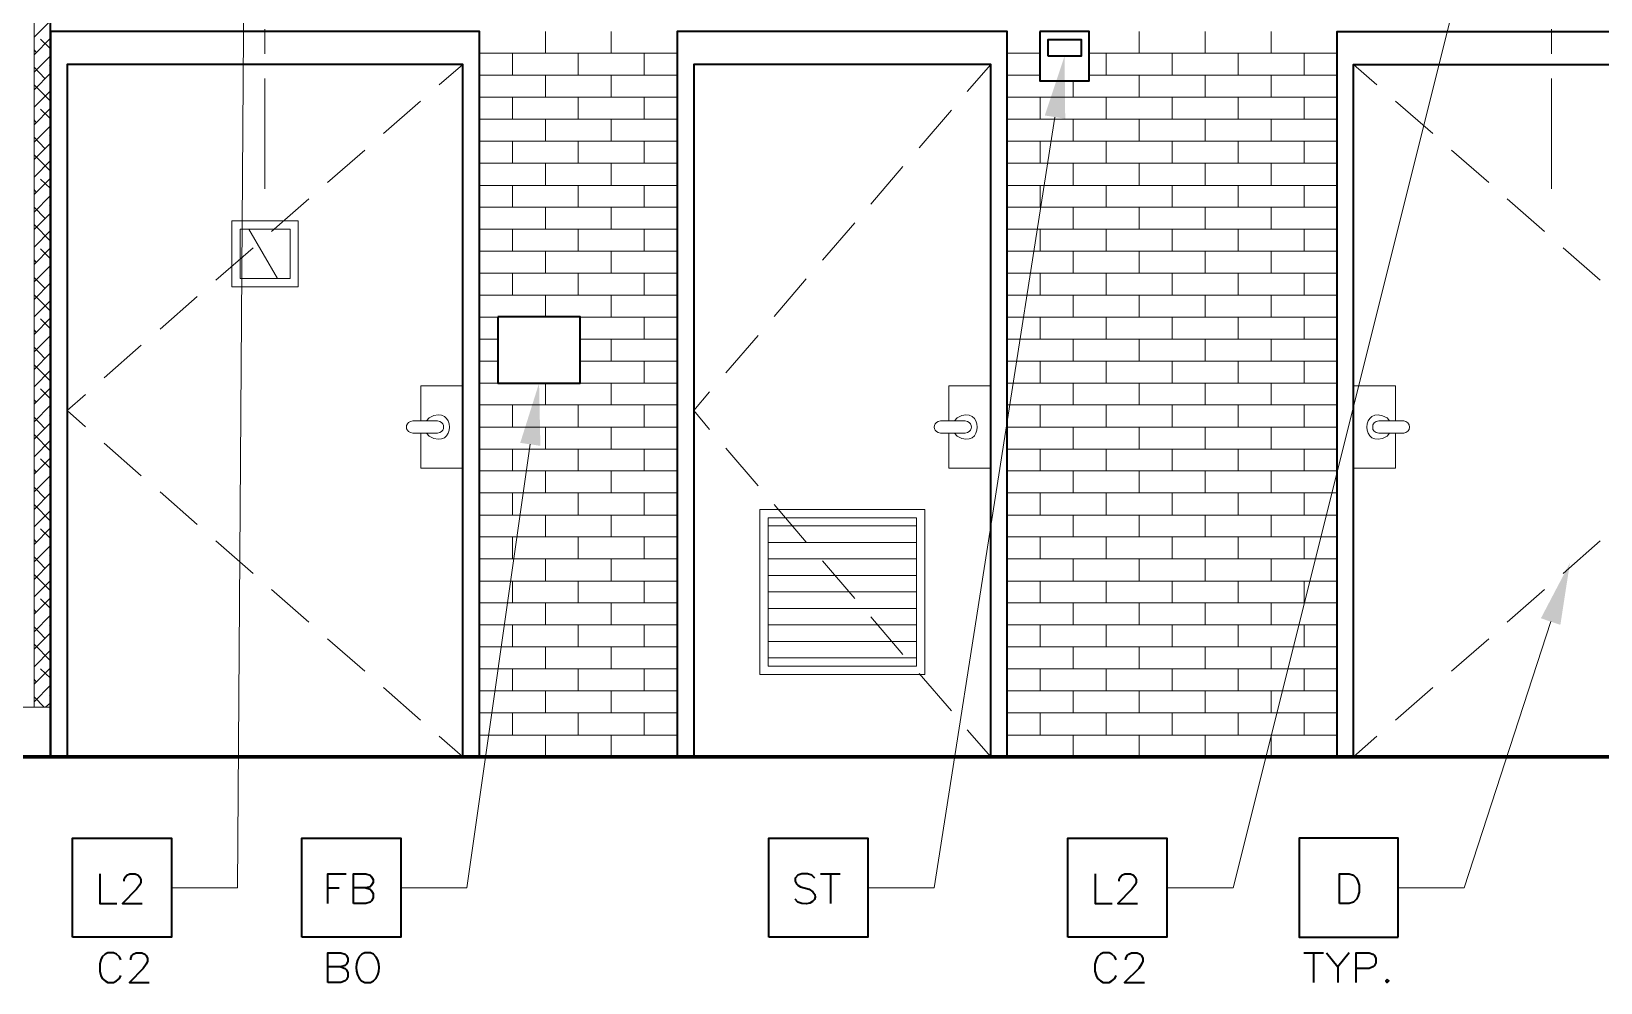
# Model space of a CAD drawing. Header units: inches. Extents: x 5 to 516, y -193 to 129.
# Drawn here: x 107.27 to 123.13, y -100.57 to -90.95 of the extents above; entities that cross this region are included whole.
import ezdxf

# ---------------------------------------------------------------- set-up
doc = ezdxf.new("R2010")
doc.units = ezdxf.units.IN
doc.header["$MEASUREMENT"] = 0
doc.layers.add('PDF4_Geometry', color=7, linetype='Continuous')
doc.layers.add('PDF4_Solid Fills', color=7, linetype='Continuous')

msp = doc.modelspace()

# ---------------------------------------------------------------- linework, layer by layer
at = {"layer": 'PDF4_Geometry', "lineweight": 15}
for points in [[(107.4654235, -97.7829846), (107.4654235, -80.0329832), (107.2987568, -80.0329832), (107.2987568, -97.7829846)], [(109.2987569, -93.5329843), (109.2987569, -92.8663175), (109.968757, -92.8663175), (109.968757, -93.5329843)], [(120.8887576, -95.0129852), (121.1387576, -95.0129852), (121.1620909, -95.0063185), (121.1820909, -94.9929852), (121.1954243, -94.9729852), (121.1987576, -94.9496518), (121.1954243, -94.9263185), (121.1820909, -94.9063185), (121.1620909, -94.8929852), (121.1387576, -94.8863185), (120.8887576, -94.8863185), (120.8620909, -94.8929852), (120.8420909, -94.9063185), (120.8287576, -94.9263185), (120.8254243, -94.9496518), (120.8287576, -94.9729852), (120.8420909, -94.9929852), (120.8620909, -95.0063185)], [(116.2987575, -95.7829844), (116.2987575, -97.4496512), (114.6320907, -97.4496512), (114.6320907, -95.7829844)], [(116.2154242, -95.8663178), (116.2154242, -97.3663179), (114.715424, -97.3663179), (114.715424, -95.8663178)]]:
    msp.add_lwpolyline(points, close=True, dxfattribs=at)
at = {"layer": 'PDF4_Geometry', "lineweight": 35}
for points in [[(111.7987571, -98.2829846), (111.7987571, -90.9496507), (107.4654235, -90.9496507), (107.4654235, -98.2829846), (107.4654235, -79.969649)], [(117.1320909, -98.2829846), (117.1320909, -90.9496507), (113.7987573, -90.9496507), (113.7987573, -98.2829846)], [(120.4654245, -98.2829846), (120.4654245, -90.9496507), (124.7987582, -90.9496507), (124.7987582, -98.2829846)], [(111.6320905, -98.2829846), (111.6320905, -91.2829841), (107.6320901, -91.2829841), (107.6320901, -98.2829846)], [(116.9654242, -98.2829846), (116.9654242, -91.2829841), (113.965424, -91.2829841), (113.965424, -98.2829846)], [(120.6320912, -98.2829846), (120.6320912, -91.2829841), (124.6320915, -91.2829841), (124.6320915, -98.2829846)], [(107.9654235, -99.4663174), (107.9654235, -99.7663174), (108.1354235, -99.7663174)], [(108.2087571, -99.5396511), (108.2087571, -99.5229845), (108.2220905, -99.4963178), (108.2354238, -99.4796511), (108.2654238, -99.4663178), (108.3220905, -99.4663178), (108.3520905, -99.4796511), (108.3654238, -99.4963178), (108.3787571, -99.5229845), (108.3787571, -99.5529845), (108.3654238, -99.5796511), (108.3354238, -99.6229845), (108.1920905, -99.7663178), (108.3920905, -99.7663178)], [(110.2687582, -99.7663188), (110.2687582, -99.4663187), (110.4520916, -99.4663187)], [(110.5254247, -99.7663188), (110.5254247, -99.4663187), (110.6520913, -99.4663187), (110.6954247, -99.4796521), (110.708758, -99.4963187), (110.7254247, -99.5229854), (110.7254247, -99.5529854), (110.708758, -99.5796521), (110.6954247, -99.5963187), (110.6520913, -99.6096521), (110.5254247, -99.6096521)], [(115.1887551, -99.5096523), (115.1587551, -99.4796523), (115.1154218, -99.466319), (115.0587551, -99.466319), (115.0154218, -99.4796523), (114.9887551, -99.5096523), (114.9887551, -99.5396523), (115.0020884, -99.566319), (115.0154218, -99.5796524), (115.0454218, -99.596319), (115.1320884, -99.6229857)], [(115.2454229, -99.4663174), (115.4454229, -99.4663174)], [(115.3454256, -99.4663174), (115.3454256, -99.7663174)], [(118.0220887, -99.4663174), (118.0220887, -99.7663174), (118.1920887, -99.7663174)], [(118.2654223, -99.5396511), (118.2654223, -99.5229845), (118.2787556, -99.4963178), (118.292089, -99.4796511), (118.322089, -99.4663178), (118.3787556, -99.4663178), (118.4087556, -99.4796511), (118.422089, -99.4963178), (118.4354223, -99.5229845), (118.4354223, -99.5529845), (118.422089, -99.5796511), (118.392089, -99.6229845), (118.2487556, -99.7663178), (118.4487556, -99.7663178)], [(110.2687582, -99.6096517), (110.3820916, -99.6096517)], [(110.6520896, -99.6096517), (110.6954229, -99.622985), (110.7087562, -99.6396517), (110.7254229, -99.6663183), (110.7254229, -99.7096517), (110.7087562, -99.7396517), (110.6954229, -99.752985), (110.6520896, -99.7663184), (110.5254229, -99.7663184)], [(115.0587551, -99.766319), (115.0154218, -99.7529857), (114.9887551, -99.7229857)], [(108.1754218, -100.3363193), (108.1620884, -100.3063193), (108.1320884, -100.2796527), (108.1020884, -100.2663193), (108.0454217, -100.2663193), (108.0187551, -100.2796527), (107.9887551, -100.3063193), (107.9754217, -100.3363193), (107.9620884, -100.3796527), (107.9620884, -100.4496527), (107.9754217, -100.492986), (107.9887551, -100.522986), (108.0187551, -100.5496527), (108.0454217, -100.5663194), (108.1020884, -100.5663194), (108.1320884, -100.5496527), (108.1620884, -100.522986), (108.1754218, -100.492986)], [(108.2754245, -100.3363193), (108.2754245, -100.322986), (108.2887578, -100.292986), (108.3020911, -100.2796527), (108.3320911, -100.2663193), (108.3887578, -100.2663193), (108.4187578, -100.2796527), (108.4320911, -100.292986), (108.4454245, -100.322986), (108.4454245, -100.3496527), (108.4320911, -100.3796527), (108.4020911, -100.422986), (108.2620911, -100.5663194), (108.4620912, -100.5663194)], [(110.2687582, -100.5663202), (110.2687582, -100.2663202), (110.3987582, -100.2663202), (110.4420916, -100.2796535), (110.4554249, -100.2929868), (110.4687583, -100.3229868), (110.4687583, -100.3496535), (110.4554249, -100.3796535), (110.4420916, -100.3929868), (110.3987582, -100.4063202), (110.2687582, -100.4063202)], [(110.7287566, -100.2796521), (110.6987566, -100.2663188), (110.64209, -100.2663188), (110.61209, -100.2796521), (110.5854233, -100.3063188)], [(118.2320903, -100.3363193), (118.218757, -100.3063193), (118.188757, -100.2796527), (118.1620903, -100.2663193), (118.1020903, -100.2663193), (118.0754236, -100.2796527), (118.0454236, -100.3063193), (118.0320903, -100.3363193), (118.018757, -100.3796527), (118.018757, -100.4496527), (118.0320903, -100.492986), (118.0454236, -100.522986), (118.0754236, -100.5496527), (118.1020903, -100.5663194), (118.1620903, -100.5663194), (118.188757, -100.5496527), (118.218757, -100.522986), (118.2320903, -100.492986)], [(118.3320896, -100.3363193), (118.3320896, -100.322986), (118.345423, -100.292986), (118.3620896, -100.2796527), (118.3887563, -100.2663193), (118.445423, -100.2663193), (118.475423, -100.2796527), (118.4887563, -100.292986), (118.5020896, -100.322986), (118.5020896, -100.3496527), (118.4887563, -100.3796527), (118.4620896, -100.422986), (118.3187563, -100.5663194), (118.5187563, -100.5663194)], [(120.1287579, -100.2663188), (120.328758, -100.2663188)], [(120.2287573, -100.2663188), (120.2287573, -100.5663188)], [(120.3587588, -100.2663188), (120.4720921, -100.4063188), (120.4720921, -100.5663188)], [(120.5887562, -100.2663188), (120.4720895, -100.4063188)], [(120.6587568, -100.5663202), (120.6587568, -100.2663202), (120.7887568, -100.2663202), (120.8287568, -100.2796535), (120.8454234, -100.2929868), (120.8587568, -100.3229868), (120.8587568, -100.3663202), (120.8454234, -100.3929868), (120.8287568, -100.4063202), (120.7887568, -100.4229868), (120.6587568, -100.4229868)], [(110.3987563, -100.4063199), (110.4420897, -100.4229866), (110.455423, -100.4363199), (110.4687564, -100.4663199), (110.4687564, -100.5063199), (110.455423, -100.5363199), (110.4420897, -100.5496532), (110.3987563, -100.5663199), (110.2687563, -100.5663199)], [(110.64209, -100.5663188), (110.6987566, -100.5663188), (110.7287566, -100.5496522)]]:
    msp.add_lwpolyline(points, dxfattribs=at)
at = {"layer": 'PDF4_Geometry', "lineweight": 15}
for points in [[(109.4254219, -89.5329839), (109.3554218, -99.6063185), (108.6887551, -99.6063185)], [(121.9387573, -89.5129847), (119.4154239, -99.6063185), (118.7454237, -99.6063185)], [(109.6320903, -90.9263183), (109.6320903, -91.1763183)], [(112.4654239, -91.1696519), (112.4654239, -90.9496519)], [(113.1320906, -91.1696519), (113.1320906, -90.9496519)], [(118.4654243, -91.1696519), (118.4654243, -90.9496519)], [(119.1320911, -91.1696519), (119.1320911, -90.9496519)], [(119.7987578, -91.1696519), (119.7987578, -90.9496519)], [(120.4654245, -91.1696519), (120.4654245, -90.9496519)], [(122.6320913, -90.9263183), (122.6320913, -91.1763183)], [(111.7987605, -91.1696494), (113.7987607, -91.1696494)], [(112.1320939, -91.392983), (112.1320939, -91.1696494)], [(112.7987572, -91.392983), (112.7987572, -91.1696496)], [(113.4654239, -91.392983), (113.4654239, -91.1696496)], [(117.1320943, -91.1696494), (117.4620979, -91.1696494)], [(117.9620979, -91.1696494), (120.4654279, -91.1696494)], [(118.132091, -91.392983), (118.132091, -91.1696496)], [(118.7987577, -91.392983), (118.7987577, -91.1696496)], [(119.4654244, -91.392983), (119.4654244, -91.1696496)], [(120.1320911, -91.392983), (120.1320911, -91.1696496)], [(111.6320905, -91.2829841), (111.3920904, -91.4896508)], [(113.965424, -98.2829846), (113.965424, -91.2829841), (116.9654242, -91.2829841), (116.9654242, -98.2829846)], [(116.9654242, -91.2829841), (116.7287575, -91.5563174)], [(120.6320912, -91.2829841), (120.8687579, -91.4896508)], [(109.6320903, -91.4263184), (109.6320903, -92.5429851)], [(111.7987605, -91.392983), (113.7987607, -91.392983)], [(112.4654239, -91.6163174), (112.4654239, -91.3929841)], [(113.1320906, -91.6163174), (113.1320906, -91.3929841)], [(117.1320943, -91.392983), (117.4620979, -91.392983)], [(117.7987576, -91.6163174), (117.7987576, -91.4496508)], [(117.9620979, -91.392983), (120.4654279, -91.392983)], [(118.4654243, -91.6163174), (118.4654243, -91.3929841)], [(119.1320911, -91.6163174), (119.1320911, -91.3929841)], [(119.7987578, -91.6163174), (119.7987578, -91.3929841)], [(120.4654245, -91.6163174), (120.4654245, -91.3929841)], [(122.6320913, -91.4263184), (122.6320913, -92.5429851)], [(111.7987605, -91.6163166), (113.7987607, -91.6163166)], [(112.1320939, -91.8363161), (112.1320939, -91.6163166)], [(112.7987572, -91.8363187), (112.7987572, -91.6163187)], [(113.4654239, -91.8363187), (113.4654239, -91.6163187)], [(117.1320943, -91.6163166), (120.4654279, -91.6163166)], [(117.4654243, -91.8363187), (117.4654243, -91.6163187)], [(118.132091, -91.8363187), (118.132091, -91.6163187)], [(118.7987577, -91.8363187), (118.7987577, -91.6163187)], [(119.4654244, -91.8363187), (119.4654244, -91.6163187)], [(120.1320911, -91.8363187), (120.1320911, -91.6163187)], [(111.2054242, -91.6563192), (110.8287575, -91.9829859)], [(116.5687567, -91.7463189), (116.24209, -92.126319)], [(121.0554243, -91.6563192), (121.432091, -91.9829859)], [(111.7987605, -91.8363161), (113.7987607, -91.8363161)], [(112.4654239, -92.0596497), (112.4654239, -91.8363164)], [(113.1320906, -92.0596497), (113.1320906, -91.8363164)], [(117.6154249, -91.8163195), (116.3954249, -99.6063202), (115.7254248, -99.6063202)], [(117.1320943, -91.8363161), (120.4654279, -91.8363161)], [(117.7987576, -92.0596497), (117.7987576, -91.8363164)], [(118.4654243, -92.0596497), (118.4654243, -91.8363164)], [(119.1320911, -92.0596497), (119.1320911, -91.8363164)], [(119.7987578, -92.0596497), (119.7987578, -91.8363164)], [(120.4654245, -92.0596497), (120.4654245, -91.8363164)], [(111.7987605, -92.0596497), (113.7987607, -92.0596497)], [(112.1320939, -92.2829833), (112.1320939, -92.0596497)], [(112.7987572, -92.2829842), (112.7987572, -92.0596508)], [(113.4654239, -92.2829842), (113.4654239, -92.0596508)], [(117.1320943, -92.0596497), (120.4654279, -92.0596497)], [(117.4654243, -92.2829842), (117.4654243, -92.0596508)], [(118.132091, -92.2829842), (118.132091, -92.0596508)], [(118.7987577, -92.2829842), (118.7987577, -92.0596508)], [(119.4654244, -92.2829842), (119.4654244, -92.0596508)], [(120.1320911, -92.2829842), (120.1320911, -92.0596508)], [(110.64209, -92.1496528), (110.2654233, -92.4763195)], [(111.7987605, -92.2829833), (113.7987607, -92.2829833)], [(112.4654239, -92.5063186), (112.4654239, -92.2829852)], [(113.1320906, -92.5063186), (113.1320906, -92.2829852)], [(117.1320943, -92.2829833), (120.4654279, -92.2829833)], [(117.7987576, -92.5063186), (117.7987576, -92.2829852)], [(118.4654243, -92.5063186), (118.4654243, -92.2829852)], [(119.1320911, -92.5063186), (119.1320911, -92.2829852)], [(119.7987578, -92.5063186), (119.7987578, -92.2829852)], [(120.4654245, -92.5063186), (120.4654245, -92.2829852)], [(121.6220917, -92.1496528), (121.9987584, -92.4763195)], [(116.0787563, -92.3163195), (115.7554229, -92.6963196)], [(111.7987605, -92.506316), (113.7987607, -92.506316)], [(112.1320939, -92.7263164), (112.1320939, -92.506316)], [(112.7987572, -92.7263164), (112.7987572, -92.5063164)], [(113.4654239, -92.7263164), (113.4654239, -92.5063164)], [(117.1320943, -92.506316), (120.4654279, -92.506316)], [(117.4654243, -92.7263164), (117.4654243, -92.5063164)], [(118.132091, -92.7263164), (118.132091, -92.5063164)], [(118.7987577, -92.7263164), (118.7987577, -92.5063164)], [(119.4654244, -92.7263164), (119.4654244, -92.5063164)], [(120.1320911, -92.7263164), (120.1320911, -92.5063164)], [(110.0754226, -92.6429831), (109.6987559, -92.9729831)], [(111.7987605, -92.7263164), (113.7987607, -92.7263164)], [(112.4654239, -92.9496509), (112.4654239, -92.7263175)], [(113.1320906, -92.9496509), (113.1320906, -92.7263175)], [(117.1320943, -92.7263164), (120.4654279, -92.7263164)], [(117.7987576, -92.9496509), (117.7987576, -92.7263175)], [(118.4654243, -92.9496509), (118.4654243, -92.7263175)], [(119.1320911, -92.9496509), (119.1320911, -92.7263175)], [(119.7987578, -92.9496509), (119.7987578, -92.7263175)], [(120.4654245, -92.9496509), (120.4654245, -92.7263175)], [(122.1854242, -92.6429831), (122.5620909, -92.9729831)], [(115.592089, -92.8863167), (115.2654223, -93.2629834)], [(109.3820901, -92.9496509), (109.8854235, -92.9496509), (109.8854235, -93.4496509), (109.3820901, -93.4496509)], [(109.3820903, -92.9496509), (109.3820903, -93.4496509)], [(111.7987605, -92.94965), (113.7987607, -92.94965)], [(112.1320939, -93.1729827), (112.1320939, -92.94965)], [(112.7987572, -93.1729853), (112.7987572, -92.949652)], [(113.4654239, -93.1729853), (113.4654239, -92.949652)], [(117.1320943, -92.94965), (120.4654279, -92.94965)], [(117.4654243, -93.1729853), (117.4654243, -92.949652)], [(118.132091, -93.1729853), (118.132091, -92.949652)], [(118.7987577, -93.1729853), (118.7987577, -92.949652)], [(119.4654244, -93.1729853), (119.4654244, -92.949652)], [(120.1320911, -93.1729853), (120.1320911, -92.949652)], [(109.5120918, -93.1363167), (109.1354251, -93.4663168)], [(111.7987605, -93.1729827), (113.7987607, -93.1729827)], [(112.4654239, -93.3929832), (112.4654239, -93.1729831)], [(113.1320906, -93.3929832), (113.1320906, -93.1729831)], [(117.1320943, -93.1729827), (120.4654279, -93.1729827)], [(117.7987576, -93.3929832), (117.7987576, -93.1729831)], [(118.4654243, -93.3929832), (118.4654243, -93.1729831)], [(119.1320911, -93.3929832), (119.1320911, -93.1729831)], [(119.7987578, -93.3929832), (119.7987578, -93.1729831)], [(120.4654245, -93.3929832), (120.4654245, -93.1729831)], [(122.7487567, -93.1363167), (123.1254234, -93.4663168)], [(111.7987605, -93.3929832), (113.7987607, -93.3929832)], [(112.1320939, -93.6163167), (112.1320939, -93.3929832)], [(112.7987572, -93.6163176), (112.7987572, -93.3929842)], [(113.4654239, -93.6163176), (113.4654239, -93.3929842)], [(117.1320943, -93.3929832), (120.4654279, -93.3929832)], [(117.4654243, -93.6163176), (117.4654243, -93.3929842)], [(118.132091, -93.6163176), (118.132091, -93.3929842)], [(118.7987577, -93.6163176), (118.7987577, -93.3929842)], [(119.4654244, -93.6163176), (119.4654244, -93.3929842)], [(120.1320911, -93.6163176), (120.1320911, -93.3929842)], [(115.102092, -93.4529841), (114.7787586, -93.8329841)], [(108.9487576, -93.6296504), (108.5720909, -93.9596504)], [(111.7987605, -93.6163167), (113.7987607, -93.6163167)], [(112.4654239, -93.8363188), (112.4654239, -93.6163188)], [(113.1320906, -93.839652), (113.1320906, -93.6163187)], [(117.1320943, -93.6163167), (120.4654279, -93.6163167)], [(117.7987576, -93.839652), (117.7987576, -93.6163187)], [(118.4654243, -93.839652), (118.4654243, -93.6163187)], [(119.1320911, -93.839652), (119.1320911, -93.6163187)], [(119.7987578, -93.839652), (119.7987578, -93.6163187)], [(120.4654245, -93.839652), (120.4654245, -93.6163187)], [(111.7987605, -93.8396495), (111.9854332, -93.8396495)], [(112.8187666, -93.8396495), (113.7987607, -93.8396495)], [(113.4654239, -94.0596499), (113.4654239, -93.8396499)], [(117.1320943, -93.8396495), (120.4654279, -93.8396495)], [(117.4654243, -94.0596499), (117.4654243, -93.8396499)], [(118.132091, -94.0596499), (118.132091, -93.8396499)], [(118.7987577, -94.0596499), (118.7987577, -93.8396499)], [(119.4654244, -94.0596499), (119.4654244, -93.8396499)], [(120.1320911, -94.0596499), (120.1320911, -93.8396499)], [(114.6154247, -94.0229847), (114.288758, -94.4029847)], [(108.3820902, -94.122984), (108.0087568, -94.4529841)], [(111.7987605, -94.0596499), (111.9854332, -94.0596499)], [(112.8187666, -94.0596499), (113.7987607, -94.0596499)], [(113.1320906, -94.2829843), (113.1320906, -94.059651)], [(117.1320943, -94.0596499), (120.4654279, -94.0596499)], [(117.7987576, -94.2829843), (117.7987576, -94.059651)], [(118.4654243, -94.2829843), (118.4654243, -94.059651)], [(119.1320911, -94.2829843), (119.1320911, -94.059651)], [(119.7987578, -94.2829843), (119.7987578, -94.059651)], [(120.4654245, -94.2829843), (120.4654245, -94.059651)], [(111.7987605, -94.2829826), (111.9854332, -94.2829826)], [(112.8187666, -94.2829826), (113.7987607, -94.2829826)], [(113.4654239, -94.5063187), (113.4654239, -94.2829854)], [(117.1320943, -94.2829826), (120.4654279, -94.2829826)], [(117.4654243, -94.5063187), (117.4654243, -94.2829854)], [(118.132091, -94.5063187), (118.132091, -94.2829854)], [(118.7987577, -94.5063187), (118.7987577, -94.2829854)], [(119.4654244, -94.5063187), (119.4654244, -94.2829854)], [(120.1320911, -94.5063187), (120.1320911, -94.2829854)], [(107.818756, -94.6196509), (107.6320893, -94.7829842), (107.818756, -94.9463176)], [(111.6254241, -94.5329843), (111.2087574, -94.5329843), (111.2087574, -94.8863177)], [(111.7987605, -94.5063171), (111.9854332, -94.5063171)], [(112.4654239, -94.7263166), (112.4654239, -94.5063166)], [(112.8187666, -94.5063171), (113.7987607, -94.5063171)], [(113.1320906, -94.7263166), (113.1320906, -94.5063166)], [(114.1254243, -94.5929853), (113.9654242, -94.7829853), (114.1254243, -94.9729853)], [(116.9587578, -94.5329843), (116.5420911, -94.5329843), (116.5420911, -94.8863177)], [(117.1320943, -94.5063171), (120.4654279, -94.5063171)], [(117.7987576, -94.7263166), (117.7987576, -94.5063166)], [(118.4654243, -94.7263166), (118.4654243, -94.5063166)], [(119.1320911, -94.7263166), (119.1320911, -94.5063166)], [(119.7987578, -94.7263166), (119.7987578, -94.5063166)], [(120.4654245, -94.7263166), (120.4654245, -94.5063166)], [(120.6387576, -94.5329843), (121.0554243, -94.5329843), (121.0554243, -94.8863177)], [(111.7987605, -94.7263166), (113.7987607, -94.7263166)], [(112.1320939, -94.9496493), (112.1320939, -94.7263166)], [(112.7987572, -94.949651), (112.7987572, -94.7263177)], [(113.4654239, -94.949651), (113.4654239, -94.7263177)], [(117.1320943, -94.7263166), (120.4654279, -94.7263166)], [(117.4654243, -94.949651), (117.4654243, -94.7263177)], [(118.132091, -94.949651), (118.132091, -94.7263177)], [(118.7987577, -94.949651), (118.7987577, -94.7263177)], [(119.4654244, -94.949651), (119.4654244, -94.7263177)], [(120.1320911, -94.949651), (120.1320911, -94.7263177)], [(111.375424, -94.8863169), (111.125424, -94.8863169), (111.1020907, -94.8929835)], [(111.2920884, -94.8563185), (111.2654217, -94.8863185)], [(111.3987574, -94.8929852), (111.375424, -94.8863185)], [(111.7987605, -94.9496493), (113.7987607, -94.9496493)], [(112.4654239, -95.1729855), (112.4654239, -94.9496521)], [(113.1320906, -95.1729855), (113.1320906, -94.9496521)], [(116.7087578, -94.8863169), (116.4587578, -94.8863169), (116.4354244, -94.8929835)], [(116.6254222, -94.8563185), (116.5987555, -94.8863185)], [(116.7320911, -94.8929852), (116.7087578, -94.8863185)], [(117.1320943, -94.9496493), (120.4654279, -94.9496493)], [(117.7987576, -95.1729855), (117.7987576, -94.9496521)], [(118.4654243, -95.1729855), (118.4654243, -94.9496521)], [(119.1320911, -95.1729855), (119.1320911, -94.9496521)], [(119.7987578, -95.1729855), (119.7987578, -94.9496521)], [(120.4654245, -95.1729855), (120.4654245, -94.9496521)], [(120.9954233, -94.8863169), (120.97209, -94.8563169)], [(108.0087551, -95.1129845), (108.3820884, -95.4429845)], [(112.31209, -95.1229841), (111.6720899, -99.6063176), (111.0054232, -99.6063176)], [(111.1020907, -95.0063169), (111.125424, -95.0129836)], [(111.3987574, -95.0063185), (111.375424, -95.0129852), (111.125424, -95.0129852)], [(111.6254241, -95.3663177), (111.2087574, -95.3663177), (111.2087574, -95.0129844)], [(111.2654217, -95.0129852), (111.2920884, -95.0429852)], [(116.4354244, -95.0063169), (116.4587578, -95.0129836)], [(116.7320911, -95.0063185), (116.7087578, -95.0129852), (116.4587578, -95.0129852)], [(116.9587578, -95.3663177), (116.5420911, -95.3663177), (116.5420911, -95.0129844)], [(116.5987555, -95.0129852), (116.6254222, -95.0429852)], [(120.6387576, -95.3663177), (121.0554243, -95.3663177), (121.0554243, -95.0129844)], [(120.97209, -95.0429836), (120.9954233, -95.0129836)], [(111.7987605, -95.1729838), (113.7987607, -95.1729838)], [(112.1320939, -95.3929833), (112.1320939, -95.1729838)], [(112.7987572, -95.3929833), (112.7987572, -95.1729833)], [(113.4654239, -95.3929833), (113.4654239, -95.1729833)], [(114.2887577, -95.1629859), (114.6154244, -95.5429859)], [(117.1320943, -95.1729838), (120.4654279, -95.1729838)], [(117.4654243, -95.3929833), (117.4654243, -95.1729833)], [(118.132091, -95.3929833), (118.132091, -95.1729833)], [(118.7987577, -95.3929833), (118.7987577, -95.1729833)], [(119.4654244, -95.3929833), (119.4654244, -95.1729833)], [(120.1320911, -95.3929833), (120.1320911, -95.1729833)], [(111.7987605, -95.3929833), (113.7987607, -95.3929833)], [(112.4654239, -95.6163178), (112.4654239, -95.3929844)], [(113.1320906, -95.6163178), (113.1320906, -95.3929844)], [(117.1320943, -95.3929833), (120.4654279, -95.3929833)], [(117.7987576, -95.6163178), (117.7987576, -95.3929844)], [(118.4654243, -95.6163178), (118.4654243, -95.3929844)], [(119.1320911, -95.6163178), (119.1320911, -95.3929844)], [(119.7987578, -95.6163178), (119.7987578, -95.3929844)], [(120.4654245, -95.6163178), (120.4654245, -95.3929844)], [(108.5720893, -95.6063182), (108.948756, -95.9363182)], [(111.7987605, -95.6163161), (113.7987607, -95.6163161)], [(112.1320939, -95.8396505), (112.1320939, -95.6163161)], [(112.7987572, -95.8396522), (112.7987572, -95.6163188)], [(113.4654239, -95.8396522), (113.4654239, -95.6163188)], [(114.7787582, -95.7329865), (115.1020915, -96.1129865)], [(117.1320943, -95.6163161), (120.4654279, -95.6163161)], [(117.4654243, -95.8396522), (117.4654243, -95.6163188)], [(118.132091, -95.8396522), (118.132091, -95.6163188)], [(118.7987577, -95.8396522), (118.7987577, -95.6163188)], [(119.4654244, -95.8396522), (119.4654244, -95.6163188)], [(120.1320911, -95.8396522), (120.1320911, -95.6163188)], [(111.7987605, -95.8396505), (113.7987607, -95.8396505)], [(112.4654239, -96.05965), (112.4654239, -95.83965)], [(113.1320906, -96.05965), (113.1320906, -95.83965)], [(117.1320943, -95.8396505), (120.4654279, -95.8396505)], [(117.7987576, -96.05965), (117.7987576, -95.83965)], [(118.4654243, -96.05965), (118.4654243, -95.83965)], [(119.1320911, -96.05965), (119.1320911, -95.83965)], [(119.7987578, -96.05965), (119.7987578, -95.83965)], [(120.4654245, -96.05965), (120.4654245, -95.83965)], [(111.7987605, -96.05965), (113.7987607, -96.05965)], [(112.1320939, -96.2829828), (112.1320939, -96.05965)], [(112.7987572, -96.2829845), (112.7987572, -96.0596511)], [(113.4654239, -96.2829845), (113.4654239, -96.0596511)], [(114.715424, -95.9496511), (116.2154242, -95.9496511)], [(117.1320943, -96.05965), (120.4654279, -96.05965)], [(117.4654243, -96.2829845), (117.4654243, -96.0596511)], [(118.132091, -96.2829845), (118.132091, -96.0596511)], [(118.7987577, -96.2829845), (118.7987577, -96.0596511)], [(119.4654244, -96.2829845), (119.4654244, -96.0596511)], [(120.1320911, -96.2829845), (120.1320911, -96.0596511)], [(109.1354235, -96.0996518), (109.5120902, -96.4296518)], [(114.715424, -96.1163178), (116.2154242, -96.1163178)], [(123.125425, -96.0996518), (122.7487583, -96.4296518)], [(111.7987605, -96.2829828), (113.7987607, -96.2829828)], [(112.4654239, -96.5063189), (112.4654239, -96.2829856)], [(113.1320906, -96.5063189), (113.1320906, -96.2829856)], [(114.715424, -96.2829845), (116.2154242, -96.2829845)], [(115.265422, -96.3029837), (115.5920887, -96.6829837)], [(117.1320943, -96.2829828), (120.4654279, -96.2829828)], [(117.7987576, -96.5063189), (117.7987576, -96.2829856)], [(118.4654243, -96.5063189), (118.4654243, -96.2829856)], [(119.1320911, -96.5063189), (119.1320911, -96.2829856)], [(119.7987578, -96.5063189), (119.7987578, -96.2829856)], [(120.4654245, -96.5063189), (120.4654245, -96.2829856)], [(111.7987605, -96.5063172), (113.7987607, -96.5063172)], [(112.1320939, -96.7263168), (112.1320939, -96.5063172)], [(112.7987572, -96.7263168), (112.7987572, -96.5063167)], [(113.4654239, -96.7263168), (113.4654239, -96.5063167)], [(114.715424, -96.4496512), (116.2154242, -96.4496512)], [(117.1320943, -96.5063172), (120.4654279, -96.5063172)], [(117.4654243, -96.7263168), (117.4654243, -96.5063167)], [(118.132091, -96.7263168), (118.132091, -96.5063167)], [(118.7987577, -96.7263168), (118.7987577, -96.5063167)], [(119.4654244, -96.7263168), (119.4654244, -96.5063167)], [(120.1320911, -96.7263168), (120.1320911, -96.5063167)], [(109.6987576, -96.5929854), (110.0754243, -96.9229855)], [(114.715424, -96.6163178), (116.2154242, -96.6163178)], [(122.5620908, -96.5929854), (122.1854241, -96.9229855)], [(111.7987605, -96.7263168), (113.7987607, -96.7263168)], [(112.4654239, -96.9496512), (112.4654239, -96.7263178)], [(113.1320906, -96.9496512), (113.1320906, -96.7263178)], [(114.715424, -96.7829845), (116.2154242, -96.7829845)], [(115.7554225, -96.869651), (116.0787559, -97.2496511)], [(117.1320943, -96.7263168), (120.4654279, -96.7263168)], [(117.7987576, -96.9496512), (117.7987576, -96.7263178)], [(118.4654243, -96.9496512), (118.4654243, -96.7263178)], [(119.1320911, -96.9496512), (119.1320911, -96.7263178)], [(119.7987578, -96.9496512), (119.7987578, -96.7263178)], [(120.4654245, -96.9496512), (120.4654245, -96.7263178)], [(111.7987605, -96.9496495), (113.7987607, -96.9496495)], [(112.1320939, -97.172984), (112.1320939, -96.9496495)], [(112.7987572, -97.1729856), (112.7987572, -96.9496523)], [(113.4654239, -97.1729856), (113.4654239, -96.9496523)], [(114.715424, -96.9496512), (116.2154242, -96.9496512)], [(117.1320943, -96.9496495), (120.4654279, -96.9496495)], [(117.4654243, -97.1729856), (117.4654243, -96.9496523)], [(118.132091, -97.1729856), (118.132091, -96.9496523)], [(118.7987577, -97.1729856), (118.7987577, -96.9496523)], [(119.4654244, -97.1729856), (119.4654244, -96.9496523)], [(120.1320911, -97.1729856), (120.1320911, -96.9496523)], [(122.6254249, -96.9163192), (121.7487582, -99.6063193), (121.0854249, -99.6063193)], [(110.2654216, -97.0896523), (110.6420883, -97.416319)], [(111.7987605, -97.172984), (113.7987607, -97.172984)], [(112.4654239, -97.3929835), (112.4654239, -97.1729835)], [(113.1320906, -97.3929835), (113.1320906, -97.1729835)], [(114.715424, -97.1163179), (116.2154242, -97.1163179)], [(117.1320943, -97.172984), (120.4654279, -97.172984)], [(117.7987576, -97.3929835), (117.7987576, -97.1729835)], [(118.4654243, -97.3929835), (118.4654243, -97.1729835)], [(119.1320911, -97.3929835), (119.1320911, -97.1729835)], [(119.7987578, -97.3929835), (119.7987578, -97.1729835)], [(120.4654245, -97.3929835), (120.4654245, -97.1729835)], [(121.9987566, -97.0896523), (121.6220899, -97.416319)], [(114.715424, -97.2829846), (116.2154242, -97.2829846)], [(111.7987605, -97.3929835), (113.7987607, -97.3929835)], [(112.1320939, -97.6163162), (112.1320939, -97.3929835)], [(112.7987572, -97.6163179), (112.7987572, -97.3929846)], [(113.4654239, -97.6163179), (113.4654239, -97.3929846)], [(116.2420897, -97.4396516), (116.5687564, -97.8196517)], [(117.1320943, -97.3929835), (120.4654279, -97.3929835)], [(117.4654243, -97.6163179), (117.4654243, -97.3929846)], [(118.132091, -97.6163179), (118.132091, -97.3929846)], [(118.7987577, -97.6163179), (118.7987577, -97.3929846)], [(119.4654244, -97.6163179), (119.4654244, -97.3929846)], [(120.1320911, -97.6163179), (120.1320911, -97.3929846)], [(110.8287558, -97.5829859), (111.2054225, -97.912986)], [(111.7987605, -97.6163162), (113.7987607, -97.6163162)], [(112.4654239, -97.8396523), (112.4654239, -97.616319)], [(113.1320906, -97.8396523), (113.1320906, -97.616319)], [(117.1320943, -97.6163162), (120.4654279, -97.6163162)], [(117.7987576, -97.8396523), (117.7987576, -97.616319)], [(118.4654243, -97.8396523), (118.4654243, -97.616319)], [(119.1320911, -97.8396523), (119.1320911, -97.616319)], [(119.7987578, -97.8396523), (119.7987578, -97.616319)], [(120.4654245, -97.8396523), (120.4654245, -97.616319)], [(121.4320892, -97.5829859), (121.0554225, -97.912986)], [(105.0054216, -97.7829846), (107.4654218, -97.7829846)], [(111.7987605, -97.8396507), (113.7987607, -97.8396507)], [(112.1320939, -98.0629834), (112.1320939, -97.8396507)], [(112.7987572, -98.0629834), (112.7987572, -97.83965)], [(113.4654239, -98.0629834), (113.4654239, -97.83965)], [(117.1320943, -97.8396507), (120.4654279, -97.8396507)], [(117.4654243, -98.0629834), (117.4654243, -97.83965)], [(118.132091, -98.0629834), (118.132091, -97.83965)], [(118.7987577, -98.0629834), (118.7987577, -97.83965)], [(119.4654244, -98.0629834), (119.4654244, -97.83965)], [(120.1320911, -98.0629834), (120.1320911, -97.83965)], [(111.39209, -98.0763162), (111.63209, -98.2829829)], [(111.7987605, -98.0629834), (113.7987607, -98.0629834)], [(112.4654239, -98.2829846), (112.4654239, -98.0629846)], [(113.1320906, -98.2829846), (113.1320906, -98.0629846)], [(116.728757, -98.0096522), (116.9654237, -98.2829856)], [(117.1320943, -98.0629834), (120.4654279, -98.0629834)], [(117.7987576, -98.2829846), (117.7987576, -98.0629846)], [(118.4654243, -98.2829846), (118.4654243, -98.0629846)], [(119.1320911, -98.2829846), (119.1320911, -98.0629846)], [(119.7987578, -98.2829846), (119.7987578, -98.0629846)], [(120.4654245, -98.2829846), (120.4654245, -98.0629846)], [(120.8687584, -98.0763162), (120.6320917, -98.2829829)], [(112.1320939, -98.2829829), (112.1320939, -98.2796497)], [(112.7987572, -98.2829846), (112.7987572, -98.2796513)], [(117.4654243, -98.2829846), (117.4654243, -98.2796513)], [(118.132091, -98.2829846), (118.132091, -98.2796513)], [(120.1320911, -98.2829846), (120.1320911, -98.2796513)]]:
    msp.add_lwpolyline(points, dxfattribs=at)
at = {"layer": 'PDF4_Geometry', "color": 8, "lineweight": 15, "true_color": 0x808080}
for points in [[(107.2987568, -91.0096517), (107.4654235, -90.842985)], [(107.3220892, -91.159649), (107.2987558, -91.1363156)], [(107.2987568, -91.1863179), (107.4654235, -91.0196513)], [(107.4654235, -91.126317), (107.3654234, -91.0296503)], [(107.4087557, -91.4263184), (107.2987557, -91.312985)], [(107.2987568, -91.3629842), (107.4654235, -91.1963175)], [(107.4654235, -91.3029833), (107.4554235, -91.2929833)], [(107.2987568, -91.5396505), (107.4654235, -91.3729838)], [(107.4654235, -91.6563192), (107.2987568, -91.4896525)], [(107.2987568, -91.7163168), (107.4654235, -91.5496501)], [(107.2987568, -91.892983), (107.4654235, -91.7263164)], [(107.4654235, -91.8329855), (107.3654234, -91.7363188)], [(107.3220892, -91.8696506), (107.2987558, -91.842984)], [(107.2987568, -92.0696493), (107.4654235, -91.9029826)], [(107.4087557, -92.1329835), (107.2987557, -92.0196501)], [(107.2987568, -92.246319), (107.4654235, -92.0796523)], [(107.4654235, -92.0096517), (107.4554235, -91.9996517)], [(107.4654235, -92.3629843), (107.2987568, -92.1963176)], [(107.2987568, -92.4229852), (107.4654235, -92.2563186)], [(107.2987568, -92.5996515), (107.4654235, -92.4329848)], [(107.4654235, -92.5396506), (107.3654234, -92.4429839)], [(107.3220892, -92.5763157), (107.2987558, -92.5496491)], [(107.4087557, -92.8396519), (107.2987557, -92.7263186)], [(107.2987568, -92.7763178), (107.4654235, -92.6096511)], [(107.4654235, -92.7163168), (107.4554235, -92.7063168)], [(107.2987568, -92.9529841), (107.4654235, -92.7863174)], [(107.4654235, -93.0696494), (107.2987568, -92.9029827)], [(107.2987568, -93.1296503), (107.4654235, -92.9629837)], [(107.2987568, -93.3063166), (107.4654235, -93.1396499)], [(107.4654235, -93.2496523), (107.3654234, -93.1496522)], [(107.3220892, -93.2829842), (107.2987558, -93.2596509)], [(107.2987568, -93.4829863), (107.4654235, -93.3163196)], [(107.4087557, -93.546317), (107.2987557, -93.436317)], [(107.2987568, -93.6596492), (107.4654235, -93.4929825)], [(107.4654235, -93.4263185), (107.4554235, -93.4163185)], [(107.4654235, -93.7796511), (107.2987568, -93.6129844)], [(107.2987568, -93.8363188), (107.4654235, -93.6696521)], [(107.2987568, -94.0129851), (107.4654235, -93.8463184)], [(107.4654235, -93.9563173), (107.3654234, -93.8563173)], [(107.3220892, -93.9896527), (107.2987558, -93.9663194)], [(107.2987568, -94.1896514), (107.4654235, -94.0229847)], [(107.4087557, -94.2563187), (107.2987557, -94.1429854)], [(107.4654235, -94.1329836), (107.4554235, -94.1229836)], [(107.2987568, -94.3663177), (107.4654235, -94.199651)], [(107.4654235, -94.4863162), (107.2987568, -94.3196495)], [(107.2987568, -94.5429839), (107.4654235, -94.3763172)], [(107.2987568, -94.7196502), (107.4654235, -94.5529835)], [(107.4654235, -94.6629858), (107.3654234, -94.5629858)], [(107.3220892, -94.6963178), (107.2987558, -94.6729845)], [(107.2987568, -94.8963165), (107.4654235, -94.7296498)], [(107.4087557, -94.9629838), (107.2987557, -94.8496505)], [(107.2987568, -95.0729861), (107.4654235, -94.9063195)], [(107.4654235, -94.8396521), (107.4554235, -94.8296521)], [(107.4654235, -95.1929847), (107.2987568, -95.026318)], [(107.2987568, -95.2496524), (107.4654235, -95.0829857)], [(107.2987568, -95.4263187), (107.4654235, -95.259652)], [(107.4654235, -95.3696509), (107.3654234, -95.2696509)], [(107.3220892, -95.4029829), (107.2987558, -95.3796496)], [(107.2987568, -95.6063182), (107.4654235, -95.4396515)], [(107.4087557, -95.6696523), (107.2987557, -95.556319)], [(107.4654235, -95.5463172), (107.4554235, -95.5363172)], [(107.2987568, -95.7829844), (107.4654235, -95.6163178)], [(107.4654235, -95.8996531), (107.2987568, -95.7329865)], [(107.2987568, -95.9596507), (107.4654235, -95.792984)], [(107.3220892, -96.1096514), (107.2987558, -96.0863181)], [(107.2987568, -96.136317), (107.4654235, -95.9696503)], [(107.4654235, -96.076316), (107.3654234, -95.9796494)], [(107.2987568, -96.3129833), (107.4654235, -96.1463166)], [(107.4654235, -96.2529857), (107.4554235, -96.2429857)], [(107.4087557, -96.3763174), (107.2987557, -96.2629841)], [(107.2987568, -96.4896529), (107.4654235, -96.3229862)], [(107.4654235, -96.6063182), (107.2987568, -96.4396516)], [(107.2987568, -96.6663192), (107.4654235, -96.4996525)], [(107.2987568, -96.8429855), (107.4654235, -96.6763188)], [(107.4654235, -96.7829845), (107.3654234, -96.6863178)], [(107.3220892, -96.8196497), (107.2987558, -96.792983)], [(107.2987568, -97.0196517), (107.4654235, -96.8529851)], [(107.4087557, -97.0829859), (107.2987557, -96.9696525)], [(107.2987568, -97.196318), (107.4654235, -97.0296513)], [(107.4654235, -96.9596508), (107.4554235, -96.9496508)], [(107.4654235, -97.3129833), (107.2987568, -97.1463167)], [(107.2987568, -97.3729843), (107.4654235, -97.2063176)], [(107.3220892, -97.5263182), (107.2987558, -97.4996515)], [(107.2987568, -97.5496506), (107.4654235, -97.3829839)], [(107.4654235, -97.489653), (107.3654234, -97.3929863)], [(107.4020893, -97.7829846), (107.298756, -97.6763179)], [(107.2987568, -97.7263168), (107.4654235, -97.5596502)], [(107.4654235, -97.6663193), (107.4554235, -97.6563193)], [(107.4154221, -97.7829846), (107.4654221, -97.7363179)]]:
    msp.add_lwpolyline(points, dxfattribs=at)
at = {"layer": 'PDF4_Geometry', "lineweight": 35}
for points in [[(117.4620911, -90.9496507), (117.4620911, -91.4496508), (117.9620911, -91.4496508), (117.9620911, -90.9496507)], [(117.5454244, -91.1996507), (117.5454244, -91.0329841), (117.8787578, -91.0329841), (117.8787578, -91.1996507)], [(111.985423, -93.8363187), (111.985423, -94.5063187), (112.8187564, -94.5063187), (112.8187564, -93.8363187)], [(107.6887545, -100.1063185), (107.6887545, -99.1063184), (108.6887546, -99.1063184), (108.6887546, -100.1063185)], [(110.005422, -100.1063185), (110.005422, -99.1063184), (111.0054221, -99.1063184), (111.0054221, -100.1063185)], [(114.7254236, -100.1063185), (114.7254236, -99.1063184), (115.7254237, -99.1063184), (115.7254237, -100.1063185)], [(117.7454231, -100.1063185), (117.7454231, -99.1063184), (118.7454231, -99.1063184), (118.7454231, -100.1063185)], [(121.0820899, -100.1063185), (121.0820899, -99.1063184), (120.0820898, -99.1063184), (120.0820898, -100.1063185)], [(120.4887569, -99.7663188), (120.4887569, -99.4663187), (120.5887569, -99.4663187), (120.6320902, -99.4796521), (120.6620902, -99.5096521), (120.6754236, -99.5396521), (120.6887569, -99.5796521), (120.6887569, -99.6529854), (120.6754236, -99.6963188), (120.6620902, -99.7229854), (120.6320902, -99.7529854), (120.5887569, -99.7663188)], [(120.9720909, -100.536318), (120.9587576, -100.5496513), (120.9720909, -100.566318), (120.9887576, -100.5496513)]]:
    msp.add_lwpolyline(points, close=True, dxfattribs=at)
at = {"layer": 'PDF4_Geometry', "color": 253, "lineweight": 15, "true_color": 0xb3b3b3}
msp.add_lwpolyline([(109.7587552, -93.4496509), (109.4687552, -92.9496509)], dxfattribs=at)
at = {"layer": 'PDF4_Geometry', "lineweight": 80}
msp.add_lwpolyline([(135.9387585, -98.2829846), (23.8387468, -98.2829846)], dxfattribs=at)
at = {"layer": 'PDF4_Geometry', "lineweight": 15}
for points in [[(111.2920884, -95.0429852), (111.5640329, -95.1990963), (111.5640329, -94.7002074), (111.2920884, -94.8563185)], [(116.6254222, -95.0429852), (116.8973666, -95.1990963), (116.8973666, -94.7002074), (116.6254222, -94.8563185)], [(120.97209, -94.8563169), (120.6982011, -94.7020391), (120.6982011, -95.1972613), (120.97209, -95.0429836)], [(111.1020907, -94.8929835), (111.0475351, -94.9171502), (111.0475351, -94.9821502), (111.1020907, -95.0063169)], [(111.3987574, -95.0063185), (111.4510352, -94.9804852), (111.4510352, -94.9188185), (111.3987574, -94.8929852)], [(116.4354244, -94.8929835), (116.3808689, -94.9171502), (116.3808689, -94.9821502), (116.4354244, -95.0063169)], [(116.7320911, -95.0063185), (116.7843689, -94.9804852), (116.7843689, -94.9188185), (116.7320911, -94.8929852)]]:
    msp.add_open_spline(points, degree=3, dxfattribs=at)
at = {"layer": 'PDF4_Geometry', "lineweight": 35}
for points in [[(115.1320884, -99.6229857), (115.2526996, -99.6910412), (115.178644, -99.7861524), (115.0587551, -99.766319)], [(110.5854233, -100.3063188), (110.5283677, -100.3851521), (110.5447566, -100.528541), (110.64209, -100.5663188)], [(110.7287566, -100.5496522), (110.8073678, -100.4823744), (110.8073678, -100.3469299), (110.7287566, -100.2796521)]]:
    msp.add_open_spline(points, degree=3, dxfattribs=at)
at = {"layer": 'PDF4_Solid Fills', "lineweight": 15, "transparency": 33554559}
for points in [[(117.5120924, -91.7996501), (117.7120924, -91.1996501), (117.7187591, -91.8329834)], [(112.2120906, -95.1096513), (112.4020907, -94.5063179), (112.415424, -95.1396513)], [(122.5254239, -96.8829838), (122.8187573, -96.3229838), (122.7220906, -96.9496505)]]:
    msp.add_solid(points, dxfattribs=at)

doc.saveas('drawing.dxf')
